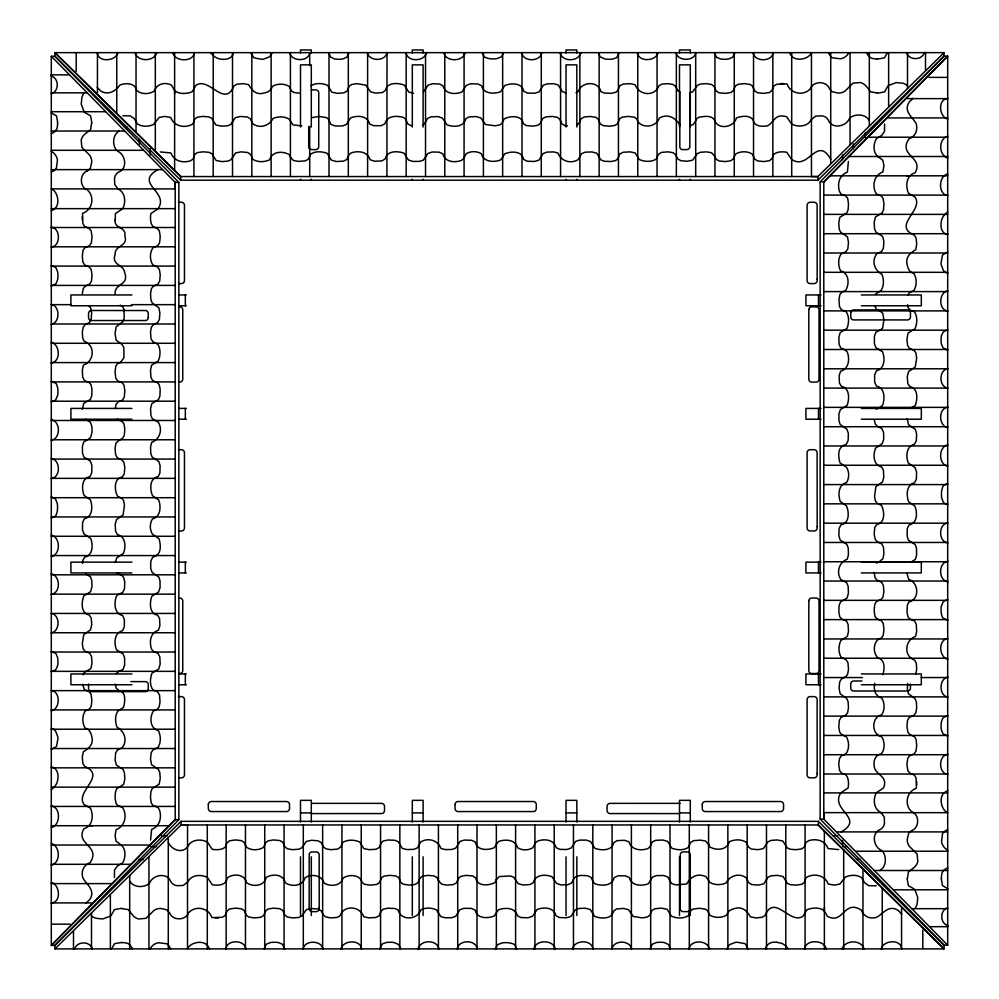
<?xml version="1.0" encoding="UTF-8"?>
<svg xmlns="http://www.w3.org/2000/svg" width="999" height="999" viewBox="0 0 999 999"><rect width="100%" height="100%" fill="white"/><g stroke="black" fill="none" stroke-linecap="round" stroke-linejoin="round"><path stroke-width="1.5" d="M213.212 52.647L213.199 176.561M785.788 948.888L785.801 824.974M82.268 219.905L82.305 216.546M174.638 93.918L174.65 90.609L171.591 85.24C165.384 81.668 156.631 83.679 154.458 90.921C149.6 94.393 141.021 94.768 136.713 90.285C135.002 82.842 125.799 82.792 119.955 84.977C115.797 91.096 108.242 95.617 100.799 91.059L97.165 87.338M679.807 92.645L679.819 147.065A3.084 2.897 0 0 0 682.567 149.6L687 149.6A3.084 2.897 0 0 0 689.809 147.14L689.847 92.72M690.297 907.442L690.297 908.89A3.084 2.897 0 0 1 687.212 911.65L683.328 911.65A3.084 2.897 0 0 1 680.257 908.815L680.282 854.395A3.084 2.897 0 0 1 683.104 851.935L687.524 851.935A3.084 2.897 0 0 1 690.272 854.457L690.297 915.559M901.835 914.185L898.201 910.464C888.81 904.195 883.278 913.76 876.485 917.369C869.742 919.355 863.573 916.383 861.238 910.027C843.693 899.05 843.618 925.124 827.409 916.295L824.35 910.926L824.362 907.616M916.732 781.63L916.695 784.989M114.41 877.547L114.498 870.117L117.345 866.058L122.502 863.011C125.712 857.916 126.224 849.2 121.229 845.029M884.59 123.976L884.502 131.418L881.655 135.477L876.498 138.511C873.288 143.619 872.776 152.335 877.771 156.506M82.567 563.436L82.705 560.676L84.553 557.292C92.832 555.332 93.369 545.154 90.672 538.473L83.941 533.916L82.43 529.607L82.605 522.44L84.353 518.806C92.72 516.808 92.832 506.468 90.372 499.787L84.178 495.516C81.468 488.948 81.406 478.134 90.035 476.573L91.771 472.652L91.858 465.397L90.509 461.288L83.804 456.955L82.492 453.084L82.405 446.428L83.616 442.17L90.285 437.887C92.52 433.091 92.882 426.91 90.297 422.19L85.777 419.243M115.172 220.192L115.447 213.599L122.19 209.078A1.848 1.748 -90 0 0 122.64 208.766C125.949 202.922 125.537 193.469 119.293 189.71A12.388 11.663 90 0 1 118.182 189.086L114.723 184.515L114.51 178.409A8.304 7.817 -90 0 1 118.756 172.028C127.685 168.806 125.724 154.82 117.82 151.324A11.876 11.189 -90 0 1 115.834 149.425C112.188 143.844 112.937 134.44 119.206 131.019M907.741 683.503L907.354 688.611L908.416 693.793L914.934 698.476L916.295 701.635L916.707 707.604L915.821 712.849L913.948 715.234L909.265 717.432L907.542 720.404L906.967 726.673L907.854 732.142L909.802 734.527L914.472 736.688L916.133 739.597L916.72 745.691L915.958 751.161L914.222 753.733L909.527 755.856L907.654 758.603L906.955 764.759L907.841 770.666L909.902 773.101L914.56 775.236L916.12 778.059L916.42 788.273C906.568 791.52 903.845 804.982 911.837 811.787C919.767 814.597 919.455 827.821 911.662 830.644M115.11 293.881C114.261 283.179 129.47 285.726 124.675 272.552C123.751 264.335 111.089 265.459 115.147 254.295C114.398 245.317 128.634 246.441 124.813 235.889C126.91 226.86 113.736 228.783 115.172 220.092M874.787 683.279C873.276 689.485 875.174 696.216 881.68 697.989C884.864 702.709 884.989 710.339 881.53 714.934C871.265 716.845 871.215 734.764 881.53 736.625C884.952 741.246 885.052 749.238 881.393 753.758C875.836 754.907 873.151 760.077 874.187 765.646C874.437 775.324 888.748 775.461 883.553 787.924L876.81 792.457A1.848 1.748 -90 0 0 876.36 792.769C873.051 798.613 873.463 808.066 879.707 811.825A12.388 11.663 -90 0 1 880.818 812.449L884.277 817.007L884.49 823.126A8.304 7.817 -90 0 1 880.244 829.507C871.29 832.729 873.288 846.715 881.18 850.211A11.876 11.189 -90 0 1 883.166 852.11C886.812 857.679 886.063 867.095 879.794 870.504M82.268 409.29L83.741 403.409L90.385 399.413L91.733 395.841L91.983 389.273L90.971 384.578L89.098 382.517L84.366 380.494L82.692 377.098L82.33 370.055L83.441 365.11C93.981 361.576 95.929 345.579 84.266 341.296L82.717 338.311L82.305 332.143L83.179 327.26L84.94 324.9L89.473 322.415L91.159 319.318L91.646 312.924L90.584 307.742L88.449 305.569M115.347 408.591L116.009 404.408L117.982 402.048L122.665 399.975L124.263 397.065L124.838 390.996L124.101 385.402L122.39 382.854L117.632 380.881L115.772 378.171L115.06 371.928L115.834 366.034L117.657 363.499L121.004 362.25M82.293 293.931L83.179 288.686L85.052 286.301L89.735 284.091L91.458 281.131L92.033 274.85L91.146 269.393L89.198 266.995L84.528 264.847L82.867 261.925L82.28 255.844L83.042 250.374L84.778 247.802L89.473 245.667L91.346 242.932L92.045 236.775L91.159 230.869L89.098 228.421L84.44 226.298L82.88 223.476L82.58 213.262C92.457 210.102 95.092 196.691 87.3 189.835C79.52 187.3 79.296 173.751 87.338 170.891M915.821 674.275L916.695 669.38L916.283 663.224L914.734 660.239C903.071 655.956 905.019 639.959 915.559 636.413L916.67 631.48L916.308 624.437L914.634 621.041L909.902 619.018L908.029 616.957L907.017 612.262L907.267 605.681L908.615 602.122C919.779 599.675 919.018 582.704 908.703 579.345L907.005 573.438M193.918 121.416L192.832 123.963C185.077 128.709 173.888 126.411 170.754 117.445L164.573 116.433L159.078 117.482L153.696 124.4C148.714 126.786 141.995 127.06 137.325 123.851L134.291 118.694L130.232 115.847L122.802 115.759M805.082 880.119L806.168 877.572C813.923 872.814 825.112 875.112 828.246 884.09L834.427 885.102L839.922 884.04L845.304 877.134C850.286 874.749 857.005 874.475 861.675 877.684L864.709 882.841L868.768 885.688L876.198 885.776M115.247 562.362L116.721 557.979L123.439 553.346C126.111 546.778 125.749 536.488 117.47 534.602L115.584 531.293L115.197 524.275L116.546 519.542L123.102 514.947L124.45 505.369L123.626 500.661L122.028 498.451L117.582 496.178C114.385 490.422 113.561 478.434 122.153 477.072L124.226 474.15L124.813 467.17L123.801 462.137L121.803 459.915L117.145 457.579L115.547 454.408L115.085 448.114L115.984 443.007L119.73 439.772M882.816 674.75C884.565 669.28 885.476 659.964 878.271 658.129C872.976 653.758 872.914 643.206 878.658 639.06M193.918 121.291L194.655 119.268L196.915 117.345L202.347 116.421L208.466 116.808L211.663 118.107L215.884 124.962L221.328 126.161L227.635 125.787L230.869 124.425L232.517 122.04M805.082 880.244L804.345 882.267L802.085 884.19L796.653 885.102L790.534 884.727L787.337 883.428L783.116 876.573L777.672 875.374L771.365 875.748L768.131 877.11L766.483 879.495M496.353 879.607L494.83 882.592C489.073 885.801 477.097 886.625 475.736 878.034L472.802 875.961L465.821 875.374L460.789 876.385L458.566 878.383L456.231 883.041L453.059 884.639L446.778 885.102L441.658 884.19L438.424 880.456M271.466 54.058L271.89 53.097A4.283 4.033 0 0 1 272.178 52.647M502.647 157.23L504.645 153.896C510.964 151.074 522.202 150.762 523.638 159.415L527.297 161.251L534.565 161.451L538.886 160.165L543.269 153.459L547.002 152.085L553.596 151.923L558.004 153.059C560.988 161.176 570.641 164.211 578.184 159.665L581.643 153.621L585.177 152.185L591.92 151.935L596.69 153.147L600.836 159.865L604.333 161.251L610.913 161.538L615.709 160.552L617.794 158.679L619.842 153.908L623.164 152.248L630.107 151.86L635.152 152.947L639.248 159.465C644.355 161.913 651.136 162.138 656.081 159.203L658.403 154.483L661.338 152.422L668.131 151.836L673.026 152.71L675.399 154.445L677.946 159.041L681.006 160.752L687.374 161.251L692.607 160.177L697.327 153.609L700.474 152.273L706.393 151.86L711.613 152.735L714.934 156.581M496.353 844.305L494.355 847.639C488.036 850.461 476.798 850.773 475.362 842.12L471.703 840.284L464.435 840.072L460.114 841.37L455.731 848.076L451.998 849.45L445.404 849.612L440.996 848.476C438.012 840.346 428.359 837.312 420.816 841.87L417.357 847.914L413.823 849.35L407.08 849.6L402.31 848.388L398.164 841.658L394.667 840.271L388.087 839.997L383.291 840.983L381.206 842.856L379.158 847.627L375.836 849.287L368.893 849.674L363.848 848.588L359.752 842.07C354.645 839.622 347.864 839.397 342.919 842.319L340.597 847.052L337.662 849.1L330.869 849.687L325.974 848.825L323.601 847.077L321.054 842.482L317.994 840.783L311.626 840.284L306.393 841.358L301.673 847.926L298.526 849.262L292.607 849.674L287.387 848.8L285.002 846.952L282.742 842.207L279.795 840.509L273.589 839.947L268.094 840.821L265.672 842.731L263.449 847.427C258.591 850.499 251.211 850.636 246.491 847.239L245.467 845.179M727.534 947.464L727.11 948.426A4.283 4.033 0 0 1 726.822 948.888M232.517 121.903L235.339 117.657L240.372 116.471L247.228 116.958L250.362 118.844L252.647 123.639C259.84 129.046 269.28 125.886 273.152 118.369C278.159 116.421 284.49 116.234 289.148 119.118L293.057 124.912L301.898 125.874M766.483 879.62L763.661 883.865L758.628 885.064L751.772 884.577L748.638 882.691L746.353 877.884C739.16 872.489 729.72 875.648 725.848 883.166C720.841 885.114 714.51 885.301 709.852 882.404L705.943 876.623C697.302 872.776 690.346 876.872 686.775 883.978L675.986 884.889L672.19 883.853L670.004 881.393M83.154 674.812L84.028 672.777L90.909 668.468L92.033 662.749L91.458 656.243L89.698 653.296L84.965 651.161L83.154 648.788L82.293 643.593L83.766 634.577L90.484 629.832L91.771 624.762L91.184 617.844L89.036 614.947C80.669 613.211 81.344 602.06 83.854 595.904L90.647 591.645L91.97 586.713L91.733 580.282L90.447 576.823L86.026 574.063M111.501 948.975L114.598 943.655L121.716 942.407M887.499 52.56L884.402 57.867L877.284 59.128M271.266 54.795L269.143 57.03L263.274 59.216A30.307 28.546 0 0 1 261.601 59.266L253.896 57.855L250.786 52.647M727.734 946.74L729.857 944.505L735.726 942.307A30.307 28.546 0 0 1 737.399 942.269L745.104 943.68L748.214 948.888M502.647 157.305L500.324 160.077C493.394 162.55 483.516 161.975 481.331 153.696A14.161 13.337 0 0 0 466.196 153.721L463.536 158.654L461.588 160.377C454.695 162.987 444.892 162.1 442.832 153.871L439.11 152.16L432.13 152.01L427.909 153.484L423.264 160.19L419.53 161.376L412.849 161.438L408.391 159.952L404.108 153.197C397.727 150.899 386.9 150.474 385.177 158.928L381.868 160.914L374.613 161.239L370.092 159.74C367.719 151.548 358.241 150.412 351.061 152.959L348.988 154.833L346.753 159.565L343.331 161.201L336.251 161.501L331.356 160.115L327.185 153.309C321.965 151.436 315.122 150.812 310.477 154.308L308.454 159.028L305.332 160.889L298.401 161.376L293.431 160.489L290.422 157.143M496.353 844.217L498.676 841.458C505.606 838.985 515.484 839.56 517.669 847.826A14.161 13.337 0 0 0 532.804 847.801L535.464 842.881L537.412 841.158C544.305 838.536 554.108 839.435 556.168 847.664L559.89 849.375L566.87 849.512L571.091 848.051L575.736 841.345L579.47 840.159L586.151 840.084L590.609 841.583L594.892 848.338C601.273 850.636 612.1 851.061 613.823 842.607L617.132 840.621L624.387 840.296L628.908 841.782C631.281 849.987 640.759 851.123 647.939 848.576L650.012 846.69L652.247 841.97L655.669 840.334L662.749 840.022L667.644 841.408L671.815 848.213C677.035 850.099 683.878 850.723 688.523 847.227L690.546 842.507L693.668 840.634L700.599 840.147L705.569 841.046L708.578 844.38M619.168 52.647L616.708 57.63L612.524 59.066A29.87 28.134 0 0 1 605.207 59.066L600.237 56.955L598.401 52.647M379.832 948.888L382.292 943.905L386.476 942.469A29.87 28.134 0 0 1 393.793 942.469L398.763 944.579L400.599 948.888M496.353 879.694L499.313 876.56L510.102 875.961L513.598 877.085L518.194 883.628L522.927 884.989L529.945 884.602L533.254 882.716C535.139 874.437 545.429 874.075 551.997 876.747L556.63 883.466L561.013 884.927L567.956 884.727L571.553 883.041L574.163 878.183L576.273 876.448L580.494 875.449L587.337 875.673L591.058 877.409L593.381 882.317L595.379 883.99C602.122 886.113 612.3 886.026 614.16 877.597L618.081 875.823L625.449 875.848L629.345 877.584C631.38 885.963 641.645 886.338 648.401 883.715L652.559 877.085L656.455 875.599L663.786 875.536L668.069 877.147L670.004 881.305M465.197 52.647C463.074 62.088 445.816 62.05 443.656 52.647M533.803 948.888C535.926 939.46 553.184 939.472 555.344 948.888M233.466 52.647C232.205 60.077 222.69 60.452 217.02 58.079A16.084 15.147 0 0 1 213.873 56.056L213.162 55.432M765.534 948.888C766.445 943.793 771.453 941.508 776.398 942.257M187.5 948.888L187.537 824.962M789.41 52.647A48.801 45.966 0 0 1 790.359 54.171C793.593 61.713 806.655 60.002 810.763 54.058A15.385 14.498 0 0 1 811.463 52.722L811.5 52.647M658.229 52.647L657.554 54.096A6.306 5.944 0 0 1 657.08 54.933C653.196 61.014 640.322 61.576 637.699 54.183A22.84 21.516 0 0 0 637.499 53.509L637.15 52.647M340.771 948.888L341.446 947.439A6.306 5.944 0 0 1 341.92 946.602C345.804 940.509 358.678 939.947 361.301 947.339A22.84 21.516 0 0 0 361.501 948.014L361.85 948.888M271.478 88.524C269.855 91.771 265.784 92.782 262.5 93.369C255.357 94.905 251.711 89.66 248.564 84.653L243.182 83.641L236.875 84.216L233.966 86.001C224.475 108.641 208.729 75.974 195.829 85.439L192.108 91.833C186.701 93.831 179.321 94.568 174.65 90.609M727.522 913.011C728.995 909.877 732.854 909.028 735.888 908.178C743.069 906.655 747.364 911.5 750.436 916.882L755.818 917.894L762.125 917.319L765.034 915.534C774.525 892.894 790.271 925.561 803.171 916.095L806.892 909.702C812.299 907.691 819.679 906.967 824.35 910.926M426.585 52.647C424.675 61.526 408.216 62.288 406.181 53.409A5.47 5.145 0 0 0 405.831 52.635M572.415 948.888C574.325 940.009 590.784 939.235 592.819 948.126A5.47 5.145 0 0 0 593.169 948.888M271.466 88.199L272.59 86.264C277.485 83.479 284.565 83.392 289.31 86.538L291.433 90.872L294.018 92.52L299.65 93.219M727.534 913.336L726.41 915.259C721.515 918.056 714.435 918.143 709.69 914.997L707.567 910.663L704.982 909.015L699.35 908.316L692.844 909.09L690.259 911.175L688.224 915.808C683.304 918.743 676.548 918.518 671.428 916.158L667.12 909.277L661.4 908.153L654.894 908.728L651.947 910.489L649.812 915.221L647.439 917.02L642.245 917.894L633.229 916.42L628.483 909.689L623.413 908.416L616.495 909.003L613.598 911.138C611.863 919.517 600.711 918.843 594.555 916.333L590.297 909.54L585.377 908.216L578.933 908.453L575.474 909.739L570.804 916.495L566.221 917.819L559.328 917.482L555.943 915.633C553.995 907.354 543.806 906.805 537.125 909.515L532.567 916.245L528.259 917.744L521.091 917.582L517.457 915.833C515.459 907.454 505.132 907.354 498.439 909.814L494.168 916.008C487.599 918.718 476.798 918.768 475.224 910.139L471.303 908.416L464.048 908.316L459.94 909.677L455.606 916.37L451.735 917.681L445.092 917.769L440.821 916.57L436.538 909.902C431.743 907.666 425.562 907.304 420.841 909.889C417.482 920.204 400.512 920.966 398.064 909.802L394.493 908.453L387.924 908.203L383.229 909.215L381.168 911.076L379.145 915.808L375.749 917.494L368.706 917.856L363.761 916.745C360.227 906.205 344.23 904.257 339.947 915.921L336.963 917.469L330.794 917.881L325.911 916.995L323.551 915.246L321.066 910.713L317.969 909.015L311.576 908.541L306.393 909.602L301.71 916.12L298.551 917.482L292.582 917.894L287.337 917.007L284.952 915.134L282.742 910.451L279.782 908.715L273.514 908.153L268.044 909.04L265.647 910.988L263.499 915.658L260.589 917.319L254.495 917.906L249.026 917.144L246.453 915.409L244.33 910.701L241.583 908.84L235.427 908.141L229.52 909.028L227.073 911.088L224.95 915.746L222.128 917.307L211.913 917.606C208.766 907.729 195.342 905.094 188.486 912.886C185.702 920.916 172.415 920.716 169.543 912.849M156.843 52.647C154.046 61.876 137.562 62.05 135.002 52.647M503.646 52.647L501.523 56.831L496.603 58.704A32.193 30.32 0 0 1 489.735 58.729L485.564 57.617A5.02 4.733 0 0 1 483.641 55.782L482.28 52.647M495.354 948.888L497.477 944.704L502.397 942.819A32.193 30.32 0 0 1 509.265 942.806L513.436 943.918A5.02 4.733 0 0 1 515.359 945.741L516.72 948.888M842.157 948.888C844.954 939.659 861.438 939.485 863.998 948.888M907.829 295.204L909.477 292.62L913.81 290.497C916.957 285.751 916.87 278.671 914.085 273.776L912.149 272.652M117.882 52.647C115.697 61.264 98.551 62.712 97.403 53.247A4.208 3.959 0 0 0 97.178 52.635M881.118 948.888C883.316 940.234 900.549 938.81 901.622 948.376A4.208 3.959 0 0 0 901.822 948.888M84.166 92.845L83.804 93.369A16.396 15.447 -90 0 0 81.893 97.378L81.231 104.058L84.091 111.751M914.834 908.678L915.196 908.166A16.396 15.447 -90 0 0 917.107 904.157L917.769 897.477L914.909 889.772M423.526 91.796L428.196 85.04L432.779 83.716L439.672 84.053L443.057 85.902C445.005 94.181 455.194 94.718 461.875 92.02L466.433 85.29L470.741 83.779L477.909 83.953L481.543 85.702C483.541 94.068 493.868 94.181 500.561 91.721L504.832 85.527C511.401 82.817 522.202 82.755 523.776 91.384L527.697 93.119L534.952 93.207L539.06 91.858L543.394 85.152L547.265 83.841L553.908 83.754L558.179 84.952L562.462 91.633L566.221 93.107M875.436 294.243L881.218 290.334C884.115 285.677 883.928 279.345 881.98 274.338C874.462 270.467 871.303 261.026 876.697 253.833L881.505 251.548L883.391 248.414L883.878 241.558L882.679 236.513L878.446 233.704M86.001 903.183L89.723 899.55C95.991 890.159 86.426 884.627 82.817 877.834C80.832 871.078 83.804 864.922 90.147 862.587C101.224 845.891 74.925 844.355 83.891 828.758C92.67 826.235 93.781 815.696 90.484 808.241L84.091 804.52C74.625 791.558 107.293 775.973 84.653 766.383L82.867 763.473L82.293 757.167L83.304 751.772C88.686 748.713 93.531 744.417 92.008 737.237C91.159 734.203 90.31 730.344 87.175 728.87M912.999 98.352L909.277 101.985C903.009 111.376 912.574 116.908 916.183 123.689C918.168 130.444 915.196 136.613 908.853 138.948C897.776 155.644 924.075 157.168 915.109 172.777C906.33 175.3 905.219 185.839 908.516 193.294L914.909 197.015C924.375 209.977 891.707 225.562 914.347 235.152L916.133 238.062L916.707 244.368L915.696 249.75C910.314 252.822 905.469 257.105 906.992 264.285C907.841 267.332 908.69 271.191 911.825 272.665M116.334 673.538L118.794 671.353M175.212 819.367L51.324 945.416L54.933 945.416L178.846 819.679L178.846 182.43L54.933 56.281L54.933 52.647L944.067 52.647L944.067 56.281L817.919 180.195L180.669 180.195L54.933 56.281L51.299 56.281L51.299 945.416L175.212 819.679L175.212 182.43L51.299 56.281M823.788 182.168L947.676 56.106L944.067 56.106L820.154 181.855L820.154 819.105L944.067 945.254L944.067 948.888L54.933 948.888L54.933 945.254L181.081 821.34L818.331 821.34L944.067 945.254L947.701 945.254L947.701 56.106L823.788 181.855L823.788 819.105L947.701 945.254M841.108 831.905C865.584 818.181 829.145 809.714 840.971 792.756A1.861 1.761 -90 0 1 841.358 792.482L848.139 787.949C848.75 783.653 848.95 778.608 846.116 775.062L841.707 773.114L839.647 770.704L838.76 764.834L839.447 758.628L841.32 755.868L843.905 754.72M944.067 52.647L817.919 176.561L180.669 176.561L54.933 52.647L180.981 176.561M54.933 948.888L181.081 824.974L187.55 824.962M157.954 169.568C133.379 183.529 169.905 191.746 158.029 208.766A1.861 1.761 -90 0 1 157.642 209.053L150.861 213.574C150.25 217.882 150.062 222.914 152.884 226.473L157.293 228.421L159.353 230.831L160.24 236.701L159.553 242.907L157.68 245.654L155.095 246.815M576.673 125.25L578.995 123.277L581.206 118.631L584.19 117.008L590.372 116.471L595.941 117.358L598.301 119.331L600.374 124.013L603.284 125.612L609.353 126.186L614.947 125.449L617.494 123.739L619.467 118.981L622.177 117.12L628.421 116.408L634.315 117.183L636.85 119.006L638.099 122.353M120.342 362.475L123.901 357.817L123.851 347.627L121.965 344.355L116.146 340.184L115.06 333.591L116.184 326.785L122.902 321.703L124.213 318.244L124.013 309.428L122.452 306.418L120.28 305.132M422.727 125.087L424.837 123.352L427.447 118.494L431.044 116.808L437.987 116.596L442.37 118.069L447.003 124.788C453.571 127.46 463.861 127.098 465.746 118.819L469.055 116.92L476.073 116.546L480.806 117.894L485.402 124.45L494.967 125.799L499.687 124.975L501.898 123.376L504.17 118.931C509.927 115.734 521.903 114.91 523.264 123.501L526.198 125.574L533.179 126.149L538.211 125.15L540.434 123.152L542.769 118.494L545.941 116.895L552.222 116.433L557.342 117.333L559.69 119.206L561.962 123.901L564.959 125.624L567.494 125.849M51.299 827.572C60.302 825.661 60.939 808.453 52.472 806.255A11.613 10.939 -90 0 1 52.023 806.118A3.134 2.96 90 0 1 51.299 805.781M947.701 173.963C938.698 175.874 938.061 193.082 946.528 195.28A11.613 10.939 90 0 1 946.977 195.417A3.134 2.96 -90 0 1 947.701 195.754M417.47 948.838L418.144 948.338A4.57 4.296 0 0 0 418.731 947.764C421.203 939.834 436.026 939.872 438.511 947.551A10.477 9.865 0 0 0 439.085 948.9M888.586 85.439L896.29 82.58L902.971 83.242A16.396 15.447 0 0 1 906.98 85.152L907.504 85.514M110.414 916.095L102.71 918.955L96.029 918.293A16.396 15.447 0 0 1 92.02 916.383L91.496 916.021M581.593 52.647L580.856 53.184A4.57 4.296 0 0 0 580.269 53.771C577.797 61.701 562.974 61.663 560.489 53.983A10.477 9.865 0 0 0 559.915 52.635M51.299 710.863C60.052 708.99 60.752 692.607 52.023 690.621A5.857 5.519 -90 0 1 51.299 690.309M947.701 290.672C938.91 292.507 938.248 309.066 947.077 310.951A5.857 5.519 90 0 1 947.701 311.226M87.575 170.779L90.26 168.469L91.733 162.263A11.451 10.789 -90 0 0 89.748 155.295L81.881 147.44L81.181 140.035A10.964 10.327 -90 0 1 84.64 134.328L90.634 129.47L91.558 123.064M911.425 830.756L908.74 833.054L907.267 839.272A11.451 10.789 -90 0 0 909.252 846.24L917.119 854.083L917.819 861.488A10.964 10.327 -90 0 1 914.36 867.207L908.366 872.065L907.442 878.471M877.284 92.907L870.878 91.97L866.021 85.989A10.964 10.327 0 0 0 860.314 82.53L852.896 83.229L845.054 91.096A11.451 10.789 0 0 1 838.086 93.069L831.88 91.608L829.57 88.923M121.716 908.628L128.122 909.552L132.979 915.534A10.964 10.327 0 0 0 138.686 918.993L146.104 918.306L153.946 910.439A11.451 10.789 0 0 1 160.914 908.453L167.12 909.927L169.43 912.599M156.356 555.569C161.701 552.085 160.514 544.068 159.028 538.761L152.385 534.153A14.161 13.337 -90 0 1 152.36 519.018C160.627 516.833 161.201 506.955 158.729 500.024L152.547 495.704C149.725 489.385 149.413 478.146 158.067 476.71L159.902 473.051L160.102 465.784L158.816 461.463L152.11 457.08L150.737 453.346L150.574 446.753L151.711 442.345C159.84 439.36 162.862 429.707 158.317 422.165L152.273 418.706L150.837 415.172L150.587 408.429L151.798 403.658L158.516 399.513L159.915 396.016L160.19 389.435L159.203 384.64L157.33 382.555L152.56 380.507L150.899 377.172L150.512 370.242L151.598 365.197L158.117 361.089C160.564 355.994 160.789 349.213 157.854 344.268L153.134 341.945L151.074 339.011L150.487 332.217L151.361 327.322L153.109 324.95L157.705 322.402L159.403 319.343L159.902 312.974L158.829 307.742L152.26 303.022L150.924 299.875L150.512 293.956L151.386 288.736L153.234 286.351L157.979 284.078L159.665 281.144L160.24 274.937L159.365 269.443L157.455 267.02L152.747 264.797C149.688 259.94 149.55 252.56 152.947 247.839L155.007 246.815M842.644 445.966C837.299 449.45 838.486 457.467 839.972 462.774L846.615 467.382A14.161 13.337 -90 0 1 846.64 482.517C838.373 484.702 837.799 494.567 840.271 501.51L846.453 505.831C849.25 512.175 849.625 523.351 840.933 524.825L839.098 528.483L838.898 535.751L840.184 540.072L846.89 544.455L848.263 548.176L848.426 554.782L847.289 559.19C839.16 562.175 836.138 571.828 840.683 579.37L846.727 582.829L848.163 586.363L848.413 593.106L847.202 597.877L840.484 602.022L839.085 605.519L838.81 612.1L839.797 616.895L841.67 618.98L846.44 621.028L848.101 624.35L848.488 631.293L847.402 636.338L840.883 640.434C838.436 645.529 838.211 652.322 841.146 657.267L845.866 659.59L847.926 662.524L848.513 669.318L847.639 674.213L845.891 676.585L841.295 679.12L839.597 682.192L839.098 688.561L840.171 693.793L846.74 698.501L848.076 701.66L848.488 707.579L847.614 712.786L845.766 715.184L841.021 717.444L839.335 720.391L838.76 726.598L839.635 732.092L841.545 734.515L846.253 736.725C849.312 741.583 849.45 748.975 846.053 753.696L843.993 754.72M947.701 136.189C938.298 138.749 938.461 155.232 947.701 158.029M51.299 865.346C60.702 862.786 60.539 846.29 51.299 843.506M51.374 632.904C59.94 631.368 60.502 615.034 51.311 613.349M947.701 368.581C938.76 370.367 938.673 386.463 947.689 388.186M310.776 85.727C315.696 82.792 322.452 83.017 327.572 85.365L331.88 92.258L337.6 93.382L344.106 92.807L347.053 91.046L349.188 86.314L351.561 84.503L356.755 83.641L365.771 85.115L370.517 91.833L375.587 93.119L382.505 92.532L385.402 90.385C387.137 82.018 398.289 82.692 404.445 85.202L408.703 91.995L413.623 93.319M51.299 286.076L56.056 283.654L57.68 279.483A27.248 25.662 -90 0 0 57.68 271.94L56.031 267.794L52.822 266.084A9.69 9.128 -90 0 1 51.286 265.459M947.701 715.459L942.944 717.881L941.32 722.052A27.248 25.662 -90 0 0 941.32 729.595L942.969 733.741L946.178 735.451A9.69 9.128 90 0 1 947.714 736.076M52.984 171.029L52.348 171.366A24.713 23.277 -90 0 0 51.299 171.965M946.016 830.506L946.652 830.169A24.713 23.277 -90 0 0 947.701 829.57M51.299 556.693C60.702 554.52 60.739 537.275 51.299 535.152M947.701 444.842C938.298 447.003 938.261 464.26 947.701 466.383M876.448 563.136L879.182 561.75M576.011 92.77L578.159 91.646C581.518 81.331 598.488 80.569 600.936 91.733L604.507 93.082L611.076 93.319L615.771 92.32L617.832 90.447L619.855 85.714L623.251 84.041L630.294 83.679L635.239 84.778C638.773 95.33 654.77 97.278 659.053 85.614L662.037 84.066L668.206 83.654L673.089 84.528L675.449 86.289L677.934 90.822L680.007 91.945M876.223 409.128L881.143 406.805L882.816 404.795C884.927 398.064 884.839 387.887 876.41 386.026L874.649 382.093L874.662 374.725L876.398 370.841C884.777 368.793 885.151 358.541 882.529 351.785L875.898 347.627L874.412 343.731L874.362 336.401L875.961 332.118L880.131 330.182M880.206 330.182L882.666 327.997L883.89 320.055L882.791 313.411L880.032 310.889M947.701 251.973L942.494 255.082L941.083 262.787A30.307 28.546 -90 0 0 941.12 264.448L943.318 270.329L945.554 272.452M51.299 749.55L56.506 746.453L57.917 738.736A30.307 28.546 -90 0 0 57.88 737.075L55.682 731.206L53.447 729.083M51.299 518.069L54.446 516.708A5.02 4.733 -90 0 0 56.269 514.785L57.38 510.614A32.193 30.32 -90 0 0 57.368 503.746L55.482 498.826L51.299 496.703M947.701 483.454L944.554 484.815A5.02 4.733 -90 0 0 942.731 486.75L941.62 490.921A32.193 30.32 -90 0 0 941.632 497.789L943.518 502.709L947.701 504.82M53.234 170.879L53.846 170.554A7.068 6.656 -90 0 0 55.07 169.693L55.157 169.618A6.231 5.869 -90 0 0 56.431 167.982L57.455 160.04A11.351 10.689 90 0 0 55.969 155.844A11.701 11.014 -90 0 0 53.247 152.697L52.31 152.035A15.472 14.573 90 0 1 51.299 151.361M945.766 830.656L945.154 830.981A7.068 6.656 -90 0 0 943.93 831.842L943.843 831.905A6.231 5.869 -90 0 0 942.569 833.553L941.545 841.495A11.351 10.689 -90 0 0 943.031 845.678A11.701 11.014 -90 0 0 945.753 848.838L946.69 849.5A15.472 14.573 -90 0 1 947.701 850.174M51.299 401.948L55.607 400.112L57.717 395.142A29.87 28.134 -90 0 0 57.717 387.824L56.281 383.641L51.299 381.181M947.701 599.587L943.393 601.423L941.283 606.381A29.87 28.134 -90 0 0 941.283 613.711L942.719 617.894L947.701 620.342M51.299 363.199L52.173 362.849A22.84 21.516 -90 0 1 52.835 362.649C60.24 360.027 59.665 347.153 53.584 343.256A6.306 5.944 -90 0 0 52.747 342.782L51.299 342.108M879.27 561.75L883.016 558.528L883.915 553.409L883.453 547.127L881.855 543.956L877.197 541.62L875.199 539.398L874.187 534.365L874.774 527.385L876.847 524.45C885.439 523.089 884.615 511.113 881.418 505.357L876.972 503.084L875.374 500.874L874.55 496.153L875.898 486.575L882.454 481.993L883.803 477.26L883.416 470.229L881.53 466.933C873.251 465.047 872.889 454.757 875.561 448.189L882.279 443.556L883.753 439.173L883.541 432.23L881.855 428.633L876.997 426.024L875.261 423.913L874.262 419.692M947.701 638.336L946.827 638.686A22.84 21.516 -90 0 1 946.165 638.873C938.76 641.508 939.335 654.382 945.416 658.266A6.306 5.944 -90 0 0 946.253 658.753L947.701 659.415M51.299 93.719C59.353 91.433 59.116 78.172 51.286 76.086L51.136 74.85L68.794 74.85M947.701 907.804C939.647 910.089 939.884 923.363 947.714 925.449L947.864 926.685L930.206 926.685M877.996 639.285L881.343 638.036L883.166 635.501L883.94 629.607L883.228 623.364L881.368 620.654L876.61 618.681L874.899 616.121L874.162 610.539L874.737 604.457L876.335 601.548L881.018 599.475L882.991 597.127L883.878 591.545L883.341 585.377L881.717 582.392L877.072 580.182L875.099 577.859L874.175 572.477M156.281 555.569L152.522 557.517L150.812 561.238L150.662 568.219L152.135 572.439L158.841 577.085L160.027 580.819L160.09 587.499L158.604 591.957L151.848 596.241C149.55 602.622 149.126 613.448 157.58 615.172L159.565 618.481L159.89 625.736L158.404 630.257C150.2 632.629 149.063 642.095 151.611 649.288L153.484 651.36L158.217 653.583L159.852 657.017L160.152 664.098L158.766 668.993L151.96 673.164C150.087 678.383 149.463 685.227 152.959 689.859L157.68 691.895L159.54 695.004L160.027 701.947L159.141 706.917L157.405 709.128L153.346 711.076C149.35 717.419 149.9 728.521 158.416 730.644C160.889 735.739 161.164 742.707 157.929 747.514L153.147 749.799L151.161 752.647L150.512 759.215L151.561 764.685L158.329 769.305L159.765 772.352L160.24 778.333L159.178 784.178L152.298 788.523L150.936 791.533L150.474 797.377L151.299 803.159L153.172 805.606L155.482 806.43M842.719 445.966L846.478 444.018L848.188 440.297L848.338 433.304L846.865 429.095L840.159 424.45L838.973 420.716L838.91 414.023L840.396 409.578L847.152 405.294C849.45 398.913 849.874 388.087 841.42 386.363L839.435 383.042L839.11 375.799L840.596 371.278C848.8 368.906 849.937 359.428 847.389 352.235L845.516 350.174L840.783 347.939L839.148 344.518L838.848 337.437L840.234 332.542L847.04 328.371C848.913 323.152 849.537 316.296 846.041 311.663L841.32 309.64L839.46 306.518L838.973 299.588L839.859 294.605L841.595 292.407L845.654 290.459C849.649 284.103 849.1 273.014 840.584 270.891C838.111 265.796 837.836 258.828 841.071 254.021L845.853 251.723L847.839 248.888L848.488 242.32L847.439 236.85L840.671 232.23L839.235 229.183L838.76 223.189L839.822 217.357L846.702 213.012L848.064 210.002L848.526 204.158L847.701 198.376L845.828 195.929L843.593 195.13M119.818 439.772L122.552 438.386L124.276 435.389L124.825 429.058L123.901 423.676L121.928 421.353L117.283 419.143M690.921 125.362C695.754 124.875 694.755 118.394 699.088 117.245C704.133 116.234 712.462 114.897 714.834 120.879C718.581 130.207 734.302 127.173 736.413 117.932C741.433 115.959 749.625 114.848 753.146 119.917C754.108 126.673 762.162 126.736 767.432 125.874C774.799 121.766 774.7 113.187 786.737 116.796L791.27 123.539A1.848 1.748 0 0 0 791.583 123.988C797.427 127.298 806.88 126.873 810.639 120.642A12.388 11.663 0 0 1 811.263 119.53L815.821 116.071L821.94 115.859A8.304 7.817 0 0 1 828.321 120.105C831.543 129.033 845.529 127.073 849.025 119.168A11.876 11.189 0 0 1 850.923 117.183C856.505 113.536 865.908 114.286 869.317 120.554M910.963 562.125L915.384 559.365L916.595 555.094L916.508 548.451L915.196 544.58L908.491 540.247L907.142 536.138L907.229 528.883L908.965 524.962C917.594 523.389 917.532 512.587 914.822 506.018L908.628 501.748C906.168 495.054 906.28 484.727 914.647 482.729L916.395 479.095L916.57 471.928L915.059 467.619L908.328 463.061C905.631 456.381 906.168 446.191 914.447 444.23L916.295 440.859L916.632 433.966L915.309 429.37L908.553 424.712L907.167 418.681M910.738 408.067L915.146 405.631C917.656 399.475 918.331 388.324 909.964 386.588L907.816 383.691L907.229 376.773L908.516 371.703L915.234 366.945L916.707 357.942L915.846 352.747L914.035 350.374L909.302 348.226L907.542 345.292L906.967 338.786L908.091 333.067L914.972 328.758C917.332 323.639 917.557 316.87 914.622 311.95L909.989 309.927L907.916 307.342L907.591 304.745M118.869 671.353L123.039 669.417L124.638 665.134L124.588 657.804L123.102 653.908L116.471 649.75C113.849 642.994 114.223 632.729 122.602 630.694L124.338 626.798L124.351 619.43L122.59 615.509C114.161 613.648 114.073 603.458 116.184 596.728L117.857 594.73L122.777 592.407L124.513 588.686L124.738 581.843L123.739 577.609L122.003 575.511L117.145 572.902M312.225 117.557L319.318 116.458L326.81 117.682L328.609 119.368L330.931 124.376L335.214 125.986L342.545 125.936L346.441 124.45L350.599 117.82C357.355 115.197 367.62 115.572 369.655 123.951L373.551 125.687L380.919 125.699L384.84 123.938C386.7 115.509 396.878 115.422 403.621 117.532L405.619 119.206L407.942 124.126L411.663 125.862M690.022 92.457L692.607 91.92L697.29 85.402L700.449 84.041L706.418 83.641L711.663 84.528L714.048 86.401L716.258 91.084L719.218 92.807L725.486 93.382L730.956 92.482L733.353 90.547L735.501 85.877L738.411 84.203L744.505 83.629L749.974 84.378L752.547 86.126L754.67 90.822L757.417 92.695L763.573 93.394L769.48 92.507L771.927 90.447L774.05 85.789L776.872 84.228L787.087 83.928C790.234 93.806 803.658 96.428 810.514 88.649C813.311 80.632 826.585 80.807 829.457 88.686M129.683 880.968C133.092 887.249 142.495 887.999 148.077 884.352A11.876 11.189 0 0 0 149.975 882.367C153.434 874.45 167.482 872.489 170.679 881.43A8.304 7.817 0 0 0 177.06 885.676L183.179 885.464L187.737 882.005A12.388 11.663 0 0 0 188.361 880.881C192.133 874.649 201.573 874.237 207.417 877.547A1.848 1.748 0 0 1 207.73 877.996L212.263 884.739C218.019 885.851 226.236 885.301 227.198 878.084C232.717 873.188 244.967 873.975 246.428 882.579C252.535 887.312 264.448 886.25 266.159 877.497C272.302 873.463 283.604 874.2 285.252 882.716C291.421 887.162 302.984 886.238 305.07 877.734C311.651 873.451 321.84 875.249 324.275 883.241C330.494 886.75 340.771 886.263 343.007 878.221C348.564 874.038 360.327 874.362 362.15 882.529L364.685 884.352L370.579 885.126L376.823 884.415L379.533 882.554L381.506 877.796L384.053 876.086L389.647 875.349L395.716 875.923L398.626 877.522L400.699 882.204L403.059 884.165L408.628 885.064L414.81 884.527L417.794 882.904L420.005 878.246L422.327 876.285L427.709 875.361L434.041 875.911L437.038 877.621L438.424 880.369M160.315 151.923L170.941 152.972C173.951 161.014 182.243 163.187 190.172 160.951L192.944 159.228L194.743 154.52L197.19 152.647L202.972 151.811L208.816 152.285L211.825 153.646L216.171 160.527L222.003 161.588L227.997 161.114L231.044 159.678L235.664 152.909L241.134 151.86L247.702 152.51L250.549 154.495L252.834 159.278C257.642 162.5 264.61 162.225 269.705 159.765C271.828 151.249 282.917 150.699 289.273 154.695L290.422 157.055M838.685 849.612L828.059 848.563C825.049 840.521 816.757 838.348 808.828 840.584L806.056 842.307L804.257 847.015L801.81 848.888L796.028 849.712L790.184 849.25L787.175 847.889L782.829 841.008L776.997 839.947L771.003 840.421L767.956 841.857L763.336 848.626L757.866 849.674L751.298 849.025L748.451 847.027L746.166 842.257C741.358 839.023 734.39 839.297 729.295 841.77C727.172 850.286 716.083 850.836 709.727 846.827L708.578 844.48M877.297 93.244L884.54 91.92L887.587 86.526A4.283 4.033 0 0 1 888.361 85.627M121.703 908.278L114.46 909.614L111.413 915.009A4.283 4.033 0 0 1 110.639 915.908M776.735 942.257L781.98 943.456A16.084 15.147 0 0 1 785.127 945.466L785.838 946.103M928.92 77.385L947.202 77.385M51.299 92.845L87.225 92.845M907.654 98.626L947.701 98.626M51.299 111.713L105.419 111.713M887.324 117.932L947.701 117.932M51.299 131.019L124.638 131.019M868.456 137.213L947.701 137.213M51.299 150.3L143.169 150.3M848.538 156.506L947.701 156.506M51.299 169.63L162.3 169.63M830.032 175.812L947.701 175.812M811.45 176.561L817.919 176.561L817.919 180.195M820.154 181.855L823.788 181.855M175.212 182.43L178.846 182.43M823.788 195.105L947.701 195.105M178.521 202.26L181.393 202.26A3.047 3.047 0 0 1 184.453 205.007L184.465 280.769A3.047 3.047 0 0 1 181.406 283.591L178.609 283.591M51.299 208.641L175.212 208.641M823.788 214.373L947.701 214.385M51.299 227.51L175.212 227.51M823.788 233.704L947.701 233.704M51.299 246.815L175.212 246.815M823.788 253.009L947.701 253.009M51.299 266.084L175.212 266.084M823.788 272.315L947.701 272.315M51.299 285.414L175.212 285.414M823.788 291.596L947.701 291.596M131.905 294.955L70.904 294.955L70.904 305.756L131.905 305.756M178.946 294.955L186.301 294.955M821.078 294.955L805.931 294.955L805.918 305.756L821.078 305.756M861.375 294.955L921.315 294.955L921.315 305.756L861.375 305.756M51.299 304.658L70.792 304.658M131.418 304.658L175.212 304.658M178.946 305.756L186.301 305.756M178.671 306.843L179.97 306.855A2.96 2.96 0 0 1 182.767 309.852L182.767 379.145A2.96 2.96 0 0 1 179.895 382.105L178.584 382.105M823.788 310.889L947.701 310.889M51.299 323.988L175.212 323.988M823.788 330.182L947.701 330.182M51.299 343.281L175.212 343.281M823.788 349.5L947.701 349.5M51.299 362.587L175.212 362.587M823.788 368.793L947.701 368.793M51.299 381.905L175.212 381.905M823.788 388.099L947.701 388.099M51.299 401.198L175.212 401.198M823.788 407.367L947.701 407.367M131.905 408.416L70.904 408.416L70.904 419.218L131.905 419.218M178.946 408.416L186.301 408.416M821.078 408.416L805.931 408.416L805.918 419.218L821.078 419.218M861.375 408.416L921.315 408.416L921.315 419.218L861.375 419.218M178.946 419.218L186.301 419.218M51.299 420.492L175.212 420.479M823.788 426.723L947.701 426.723M51.299 439.772L175.212 439.772M823.788 445.966L947.701 445.966M178.521 449.687L181.393 449.687A3.047 3.047 0 0 1 184.453 452.422L184.465 528.159A3.047 3.047 0 0 1 181.406 530.968L178.609 530.968M51.361 459.065L175.212 459.065M823.788 465.259L947.701 465.259M51.299 478.359L175.212 478.359M823.788 484.577L947.701 484.577M51.299 497.702L175.212 497.702M823.788 503.833L947.701 503.833M51.299 516.945L175.212 516.945M823.788 523.176L947.701 523.176M51.299 536.276L175.212 536.276M823.788 542.469L947.639 542.469M51.299 555.569L175.212 555.569M823.788 561.75L947.701 561.75M131.905 562.137L70.904 562.137L70.904 572.939L131.905 572.939M178.946 562.137L186.301 562.137M821.078 562.137L805.931 562.137L805.918 572.939L821.078 572.939M861.375 562.137L921.315 562.137L921.315 572.939L861.375 572.939M178.946 572.939L186.301 572.939M51.299 574.812L175.212 574.812M823.788 581.056L947.701 581.043M51.299 594.155L175.212 594.155M178.584 598.039L179.882 598.039A2.96 2.96 0 0 1 182.767 600.998L182.767 670.504A2.96 2.96 0 0 1 179.957 673.513L178.671 673.513M823.788 600.337L947.701 600.337M51.299 613.436L175.212 613.436M823.788 619.617L947.701 619.617M51.299 632.742L175.212 632.742M823.788 638.948L947.701 638.948M51.299 652.022L175.212 652.022M823.788 658.241L947.701 658.254M51.299 671.353L175.212 671.353M131.905 673.95L70.904 673.95L70.904 684.752L131.905 684.752M178.946 673.95L186.301 673.95M821.078 673.95L805.931 673.95L805.918 684.752L821.078 684.752M861.375 673.95L921.315 673.95L921.315 684.752L861.375 684.752M823.788 677.547L862.349 677.547M921.253 677.547L947.701 677.547M861.962 680.981L853.283 681.006A3.084 2.897 -90 0 0 850.748 683.753L850.748 688.186A3.084 2.897 -90 0 0 853.208 690.996L907.629 691.033A3.084 2.897 -90 0 0 910.464 687.949L910.464 684.065M130.807 681.593L145.792 681.63A3.084 2.897 -90 0 1 148.252 684.452L148.252 688.873A3.084 2.897 -90 0 1 145.717 691.62L91.296 691.645A3.084 2.897 -90 0 1 88.536 688.561L88.536 684.677A3.084 2.897 -90 0 1 88.599 684.065M178.946 684.752L186.301 684.752M51.299 690.646L175.212 690.646M178.521 696.603L181.393 696.603A3.047 3.047 0 0 1 184.453 699.35L184.465 775.024A3.047 3.047 0 0 1 181.418 777.834L178.609 777.834M823.788 696.877L947.701 696.877M51.299 709.927L175.212 709.927M823.788 716.121L947.701 716.121M51.299 729.22L175.212 729.208M823.788 735.451L947.701 735.451M51.299 748.526L175.212 748.526M823.788 754.72L947.701 754.72M51.299 767.831L175.212 767.831M823.788 774.025L947.701 774.025M51.299 787.137L175.212 787.15M823.788 792.894L947.701 792.894M311.725 803.358L381.805 803.371A3.009 3.009 0 0 1 384.515 806.405L384.515 810.701A3.009 3.009 0 0 1 381.456 813.561L312.262 813.573M680.119 803.358L609.852 803.371A3.009 3.009 0 0 0 607.055 806.38L607.055 810.626A3.009 3.009 0 0 0 610.077 813.561L678.558 813.573M51.299 806.43L175.212 806.43M300.499 812.899L311.301 812.899M412.312 812.899L423.114 812.899M566.033 812.899L576.835 812.899M679.495 812.899L690.297 812.899M820.154 819.105L823.788 819.105M175.212 819.679L178.846 819.679M818.019 824.974L944.067 948.85L818.331 824.962L181.081 824.962L181.081 821.34M51.299 825.723L168.968 825.723M836.7 831.905L947.701 831.905M161.189 835.776L167.432 835.776M833.178 835.776L837.849 835.776M51.299 845.029L150.462 845.029M150.687 846.578L156.518 846.578M842.532 846.578L847.164 846.578M855.831 851.235L947.701 851.235M138.774 859.477L143.419 859.477M51.299 864.31L130.544 864.31M874.362 870.504L947.701 870.504M51.299 883.603L111.676 883.603M893.581 889.809L947.701 889.809M51.299 902.909L91.346 902.909M911.775 908.678L947.701 908.678M51.798 924.15L70.08 924.15M780.444 83.616L783.803 83.641M218.556 917.919L215.197 917.881M906.43 175.824L909.739 175.824M89.261 825.698L92.57 825.711M878.933 195.105L876.385 194.018C871.628 186.264 873.938 175.075 882.904 171.94L883.915 165.759L882.866 160.265L877.846 156.506M120.067 806.43L122.615 807.517C127.373 815.271 125.062 826.46 116.096 829.595L115.085 835.776L116.134 841.27L121.154 845.029M946.453 349.575L943.044 347.877L941.345 343.806A26.823 25.262 -90 0 1 941.358 335.814L943.356 331.68L947.102 330.182A4.008 3.771 90 0 0 947.701 329.895M879.944 310.889L876.573 309.528L874.762 305.607M119.056 690.646C126.448 691.882 124.975 701.985 123.564 707.292L117.782 711.201C114.885 715.858 115.072 722.19 117.02 727.197C124.538 731.068 127.697 740.509 122.303 747.702L117.495 749.987L115.609 753.121L115.122 759.977L116.321 765.009L120.554 767.831M879.058 195.105L881.081 195.841L883.004 198.102L883.928 203.534L883.541 209.653L882.242 212.837L875.386 217.07L874.187 222.515L874.562 228.821L875.923 232.055L878.308 233.704M119.942 806.43L117.919 805.694L115.996 803.433L115.072 797.989L115.459 791.882L116.758 788.686L123.614 784.452L124.813 779.02L124.438 772.714L123.077 769.48L120.692 767.831M946.29 272.652L947.239 273.077A4.283 4.033 -90 0 1 947.701 273.364M52.71 728.87L51.761 728.458A4.283 4.033 90 0 1 51.299 728.171M843.418 195.105L841.121 194.118L839.397 191.358C837.162 183.429 839.335 175.125 847.377 172.128L848.426 161.488M155.582 806.43L157.879 807.404L159.603 810.177C161.838 818.106 159.665 826.398 151.623 829.407L150.574 840.034M51.211 112.85L56.531 115.946L57.78 123.052M947.789 888.685L942.469 885.589L941.22 878.471M118.968 690.646L116.209 688.124L115.235 684.053M947.701 234.653C940.271 233.391 939.884 223.876 942.269 218.207A16.084 15.147 -90 0 1 944.292 215.06L944.917 214.335A13.761 12.962 90 0 1 946.29 213.087A15.097 14.223 -90 0 0 947.701 211.763M51.299 766.882C58.729 768.144 59.091 777.659 56.731 783.328A16.084 15.147 -90 0 1 54.708 786.475L54.083 787.187A13.761 12.962 -90 0 1 52.71 788.436A15.097 14.223 90 0 0 51.299 789.772M680.057 125.012C675.436 118.032 668.181 113.124 659.328 118.032C656.643 126.786 643.356 128.834 637.874 121.691M947.701 427.759C938.823 425.874 938.061 409.39 946.94 407.367A5.47 5.145 -90 0 0 947.701 407.018M51.299 573.763C60.152 575.674 60.939 592.02 52.135 594.143A5.47 5.145 -90 0 0 51.299 594.517M86.851 728.883L84.915 727.759C82.13 722.864 82.043 715.784 85.19 711.038L89.523 708.903L91.171 706.33L91.871 700.686L91.084 694.193L89.011 691.608L84.378 689.572L82.592 684.265M947.701 119.068C939.048 116.871 937.624 99.638 947.189 98.564A4.208 3.959 90 0 0 947.701 98.364M51.299 882.454C59.915 884.652 61.376 901.797 51.898 902.946A4.208 3.959 90 0 0 51.299 903.171M168.282 842.294C171.129 849.412 182.23 854.42 187.762 846.553C190.984 839.41 201.286 838.548 207.43 842.157A1.861 1.761 0 0 1 207.705 842.544L212.225 849.325C216.533 849.937 221.566 850.124 225.125 847.302L227.073 842.894L229.483 840.833L235.352 839.934L241.558 840.634L244.305 842.507L245.467 845.092M172.777 52.647C174.713 61.588 191.883 62.325 194.093 53.821A11.613 10.939 0 0 1 194.231 53.359A3.134 2.96 0 0 1 194.568 52.647M830.781 159.303C816.795 134.753 808.603 171.229 791.57 159.365A1.861 1.761 0 0 1 791.295 158.991L786.775 152.21C782.467 151.598 777.434 151.411 773.875 154.233L771.927 158.629L769.517 160.689L763.648 161.588L757.442 160.889L754.695 159.028L752.509 154.283C747.789 150.899 740.409 151.036 735.551 154.096L733.328 158.804L730.906 160.714L725.411 161.588L719.205 161.014L716.258 159.328L714.972 156.743M826.223 948.888C824.312 939.884 807.105 939.247 804.907 947.714A11.613 10.939 0 0 1 804.769 948.163A3.134 2.96 0 0 1 804.432 948.888M51.336 418.818L51.848 419.493A4.57 4.296 90 0 0 52.423 420.067C60.352 422.552 60.315 437.375 52.635 439.86A10.477 9.865 90 0 0 51.286 440.434M947.701 582.779L947.152 582.042A4.57 4.296 -90 0 0 946.577 581.455C938.648 578.97 938.685 564.16 946.365 561.675A10.477 9.865 90 0 0 947.714 561.101M289.485 52.647C291.358 61.439 307.854 62.1 309.765 53.272A5.857 5.519 0 0 1 310.04 52.635M709.515 948.888C707.667 940.096 691.133 939.435 689.235 948.251A5.857 5.519 0 0 1 688.96 948.888M829.52 54.695L829.794 55.195A7.068 6.656 0 0 0 830.656 56.419L830.731 56.506A6.231 5.869 0 0 0 832.367 57.78L840.309 58.804A11.351 10.689 0 0 0 844.505 57.318A11.701 11.014 0 0 0 847.651 54.595L848.351 53.584A15.472 14.573 0 0 1 848.988 52.647M367.395 52.647C369.193 61.576 385.277 61.676 387 52.66L386.913 176.561M631.605 948.888C629.807 939.947 613.723 939.859 612 948.863L612.087 824.962M714.273 52.647L716.695 57.405L720.866 59.028A27.248 25.662 0 0 0 728.408 59.028L732.554 57.38L734.24 54.246A9.69 9.128 0 0 1 734.889 52.635M284.727 948.888L282.305 944.117L278.134 942.507A27.248 25.662 0 0 0 270.592 942.507L266.446 944.155L264.76 947.289A9.69 9.128 0 0 1 264.111 948.888M829.32 54.333L828.983 53.696A24.713 23.277 0 0 0 828.383 52.647M169.68 947.202L170.017 947.839A24.713 23.277 0 0 0 170.617 948.888M169.53 946.94L169.206 946.34A7.068 6.656 0 0 0 168.344 945.116L168.269 945.029A6.231 5.869 0 0 0 166.633 943.755L158.691 942.719A11.351 10.689 0 0 0 154.495 944.217A11.701 11.014 0 0 0 151.349 946.94L150.649 947.939A15.472 14.573 0 0 1 150.012 948.888M867.332 53.946L867.095 53.434A4.945 4.658 0 0 0 866.62 52.647M131.668 947.589L131.968 948.201A4.945 4.658 0 0 0 132.38 948.888M906.617 52.647C908.915 60.702 922.177 60.464 924.262 52.635L925.499 52.485L925.499 70.142M92.383 948.888C90.085 940.821 76.823 941.07 74.738 948.9L73.501 949.05L73.501 931.393M360.901 879.182L361.163 879.944M907.104 878.483L908.428 885.726L913.823 888.76A4.283 4.033 90 0 1 914.722 889.535M91.896 123.052L90.572 115.809L85.177 112.762A4.283 4.033 -90 0 1 84.278 111.988M823.788 819.105L823.788 812.637L947.701 812.674A15.385 14.498 -90 0 0 946.29 811.95C940.384 807.879 938.585 794.729 946.178 791.545A48.801 45.966 90 0 0 947.701 790.584M175.212 182.43L175.212 188.898L51.374 188.886A16.059 15.135 90 0 0 52.71 189.585C58.654 193.681 60.365 206.756 52.822 209.99A48.801 45.966 90 0 0 51.299 210.939M922.801 930.106L922.801 948.376M907.504 52.647L907.504 88.574M901.56 908.84L901.56 948.888M888.635 52.647L888.635 106.756M882.254 888.511L882.254 948.888M869.317 52.647L869.317 125.986M865.209 132.979L865.209 137.525M862.974 869.642L862.974 948.888M853.333 143.931L853.333 148.863M850.049 52.647L850.049 144.518M843.68 849.724L843.68 948.888M842.532 155.02L842.532 159.703M842.532 840.346L842.532 845.029M830.718 52.647L830.718 163.649M824.375 831.218L824.375 948.888M818.468 294.955L818.468 305.756M818.468 408.416L818.468 419.218M818.468 562.137L818.468 572.939M818.468 673.95L818.468 684.752M818.331 821.34L818.331 824.962M811.463 52.71L811.463 176.561M805.082 824.962L805.082 948.888M791.707 52.647L791.707 176.561M772.839 52.647L772.839 176.561M766.483 824.962L766.483 948.888M753.533 52.647L753.533 176.561M747.177 824.962L747.177 948.888M734.265 52.647L734.265 176.561M727.859 824.974L727.871 948.888M714.934 52.647L714.934 176.561M708.578 824.962L708.578 948.888M695.691 52.647L695.691 176.561M690.297 53.034L690.297 49.95L679.495 49.95L679.495 53.034M690.297 127.023L690.297 64.86L679.495 64.86L679.495 127.023M690.297 179.283L690.297 180.257M690.297 822.09L690.297 800.349L679.495 800.349L679.495 822.09M689.298 824.962L689.298 948.888M679.495 179.283L679.495 180.257M679.495 856.817L679.495 915.559M676.36 52.647L676.36 176.561M670.004 824.962L670.004 948.888M657.067 52.647L657.055 176.561M650.674 824.962L650.674 948.888M637.762 52.647L637.762 176.561M631.393 824.962L631.393 948.888M618.443 52.647L618.443 176.561M599.15 52.647L599.15 176.561M592.819 824.962L592.819 948.888M579.857 52.647L579.87 176.561M576.835 53.034L576.835 49.95L566.033 49.95L566.033 53.034M576.835 127.023L576.835 64.86L566.033 64.86L566.033 127.023M576.835 179.283L576.835 180.257M576.835 822.09L576.835 800.349L566.033 800.349L566.033 822.09M576.835 856.817L576.835 915.559M573.463 824.962L573.463 948.888M566.033 179.283L566.033 180.257M566.033 856.817L566.033 915.559M560.576 52.647L560.576 176.561M554.22 824.962L554.22 948.888M541.283 52.71L541.283 176.561M534.927 824.962L534.927 948.888M521.99 52.647L521.99 176.561M515.596 824.962L515.596 948.888M502.647 52.647L502.647 176.561M496.353 824.962L496.353 948.888M483.404 52.647L483.404 176.561M477.01 824.962L477.01 948.888M464.073 52.647L464.073 176.561M457.717 824.962L457.717 948.825M444.78 52.647L444.78 176.561M438.424 824.962L438.424 948.888M425.537 52.647L425.537 176.561M423.114 53.034L423.114 49.95L412.312 49.95L412.312 53.034M423.114 127.023L423.114 64.86L412.312 64.86L412.312 127.023M423.114 179.283L423.114 180.257M423.114 822.09L423.114 800.349L412.312 800.349L412.312 822.09M423.114 856.817L423.114 915.559M419.13 824.974L419.143 948.888M412.312 179.283L412.312 180.257M412.312 856.817L412.312 915.559M406.181 52.647L406.181 176.561M399.85 824.962L399.85 948.888M380.557 824.962L380.557 948.888M367.607 52.647L367.607 176.561M361.238 824.962L361.238 948.888M348.326 52.647L348.326 176.561M341.945 824.974L341.933 948.888M328.996 52.647L328.996 176.561M322.64 824.962L322.64 948.888M311.301 53.034L311.301 49.95L300.499 49.95L300.499 53.034M311.301 127.023L311.301 64.86L300.499 64.86L300.499 127.023M311.301 179.283L311.301 180.257M311.301 822.09L311.301 800.349L300.499 800.349L300.499 822.09M311.301 856.817L311.301 915.559M309.702 52.647L309.702 65.647M309.702 126.486L309.702 176.561M308.703 126.523L308.728 147.065A3.084 2.897 0 0 0 311.476 149.6L315.896 149.6A3.084 2.897 0 0 0 318.718 147.14L318.756 92.72A3.084 2.897 0 0 0 315.672 89.885L311.788 89.885A3.084 2.897 0 0 0 311.251 89.935M303.309 824.962L303.309 948.888M300.499 179.283L300.499 180.257M300.499 856.817L300.499 915.559M290.422 52.647L290.422 176.561M284.066 824.962L284.066 948.888M271.129 52.647L271.141 176.561M264.735 824.962L264.735 948.888M251.823 52.647L251.823 176.561M245.467 824.962L245.467 948.888M232.517 52.647L232.517 176.561M226.161 824.962L226.161 948.888M207.293 824.962L207.293 948.888M193.918 52.647L193.918 176.561M185.327 294.955L185.327 305.756M185.327 408.416L185.327 419.218M185.327 562.137L185.327 572.939M185.327 673.95L185.327 684.752M180.669 176.561L180.669 180.195M174.625 52.647L174.625 170.317M168.282 837.874L168.282 948.888M155.32 52.647L155.32 151.811M150.275 148.714L150.275 155.02M148.951 857.017L148.951 948.888M139.473 139.423L139.473 144.118M136.026 52.647L136.026 131.893M129.683 875.549L129.683 948.888M116.746 52.647L116.746 113.012M110.365 894.767L110.365 948.888M97.44 52.647L97.44 92.695M91.496 912.961L91.496 948.888M76.199 53.147L76.199 71.428M670.292 948.888A4.008 3.771 0 0 1 670.004 948.288L668.506 944.53L664.372 942.544A26.823 25.262 0 0 0 656.38 942.532L652.31 944.23L650.611 947.639A8.616 8.117 0 0 1 650.112 948.888M323.239 948.888A9.466 8.916 0 0 1 322.652 947.689C319.992 940.359 305.482 940.334 303.309 948.063A8.479 7.992 0 0 1 302.884 948.888M246.029 948.9A9.478 8.929 0 0 1 245.479 947.452C243.269 939.834 227.772 939.859 226.086 947.889A9.503 8.954 0 0 1 225.662 948.888M457.067 948.888A5.619 5.282 0 0 0 457.355 948.363C459.041 939.709 475.649 939.559 477.06 948.401A6.943 6.531 0 0 0 477.285 948.825M788.423 948.888A15.097 14.223 0 0 1 787.1 947.464A13.761 12.962 0 0 0 785.863 946.078M131.656 947.589A9.216 8.679 0 0 0 128.921 944.167A8.004 7.542 0 0 0 126.898 943.118L123.539 942.581A10.477 9.865 0 0 0 121.716 942.756M187.537 948.813A15.385 14.498 0 0 0 188.237 947.477C192.308 941.57 205.457 939.772 208.641 947.364A48.801 45.966 0 0 0 209.59 948.888M51.299 671.64A4.008 3.771 -90 0 1 51.898 671.353L55.644 669.854L57.642 665.709A26.823 25.262 -90 0 0 57.655 657.729L55.956 653.658L52.547 651.96A8.616 8.117 90 0 1 51.299 651.46M51.286 324.588A9.466 8.916 -90 0 1 52.497 324.001C59.803 321.353 59.84 306.943 52.21 304.683A8.479 7.992 90 0 1 51.299 304.233M51.286 247.377A9.478 8.929 -90 0 1 52.735 246.828C60.352 244.618 60.315 229.121 52.298 227.435A9.503 8.954 90 0 1 51.299 227.01M51.299 458.416A5.619 5.282 90 0 0 51.823 458.703C60.44 460.352 60.639 476.898 51.898 478.371A6.943 6.531 -90 0 0 51.361 478.633M51.299 133.729A4.945 4.658 90 0 1 51.985 133.317L52.597 133.017A9.216 8.679 90 0 0 56.019 130.27M55.994 130.257A8.004 7.542 -90 0 0 57.055 128.247L57.592 124.875A10.477 9.865 -90 0 0 57.43 123.052M946.453 349.575A8.616 8.117 90 0 1 947.701 350.075M947.714 676.947A9.466 8.916 -90 0 1 946.503 677.534C939.197 680.182 939.16 694.592 946.79 696.852A8.479 7.992 -90 0 1 947.701 697.29M947.714 754.158A9.478 8.929 90 0 1 946.265 754.707C938.648 756.917 938.685 772.414 946.702 774.1A9.503 8.954 -90 0 1 947.701 774.512M947.701 543.119A5.619 5.282 -90 0 0 947.177 542.832C938.523 541.158 938.373 524.525 947.214 523.126A6.943 6.531 90 0 0 947.639 522.902M947.701 867.806A4.945 4.658 -90 0 1 947.015 868.206L946.403 868.506A9.216 8.679 -90 0 0 942.981 871.253A8.004 7.542 -90 0 0 941.945 873.288L941.408 876.647A10.477 9.865 -90 0 0 941.57 878.471M328.708 52.647A4.008 3.771 0 0 1 328.996 53.247L330.494 56.993L334.628 58.991A26.823 25.262 0 0 0 342.62 59.003L346.69 57.305L348.389 53.896A8.616 8.117 0 0 1 348.888 52.635M675.761 52.635A9.466 8.916 0 0 1 676.348 53.846C678.995 61.151 693.406 61.189 695.666 53.559A8.479 7.992 0 0 1 696.116 52.647M752.971 52.635A9.478 8.929 0 0 1 753.521 54.083C755.731 61.701 771.228 61.663 772.914 53.646A9.503 8.954 0 0 1 773.338 52.647M541.933 52.647A5.619 5.282 0 0 0 541.645 53.172C539.972 61.826 523.339 61.975 521.94 53.134A6.943 6.531 0 0 0 521.715 52.71M210.577 52.647A15.097 14.223 0 0 1 211.9 54.071A13.761 12.962 0 0 0 213.137 55.457M870.079 57.368A9.216 8.679 0 0 1 867.344 53.946M870.092 57.343A8.004 7.542 0 0 0 872.102 58.404L875.461 58.941A10.477 9.865 0 0 0 877.284 58.779M859.777 858.803A8.816 8.816 0 0 1 856.405 859.477M126.436 128.359A8.804 8.804 0 0 1 126.811 126.673M319.205 907.442L319.193 908.89A3.084 2.897 0 0 1 316.121 911.65L312.237 911.65A3.084 2.897 0 0 1 309.153 908.815L309.19 854.395A3.084 2.897 0 0 1 312 851.935L316.433 851.935A3.084 2.897 0 0 1 319.18 854.457L319.205 907.442M208.341 804.495L208.341 808.516A3.047 3.047 0 0 0 211.151 811.563L286.775 811.563A3.047 3.047 0 0 0 289.523 808.503L289.523 804.42A3.047 3.047 0 0 0 286.426 801.523L211.388 801.523A3.047 3.047 0 0 0 208.341 804.495M455.057 804.495L455.057 808.516A3.047 3.047 0 0 0 457.867 811.563L533.553 811.563A3.047 3.047 0 0 0 536.288 808.503L536.288 804.42A3.047 3.047 0 0 0 533.191 801.523L458.104 801.523A3.047 3.047 0 0 0 455.057 804.495M702.285 804.495L702.285 808.516A3.047 3.047 0 0 0 705.107 811.563L780.818 811.563A3.047 3.047 0 0 0 783.566 808.503L783.566 804.42A3.047 3.047 0 0 0 780.469 801.523L705.331 801.523A3.047 3.047 0 0 0 702.285 804.495M808.815 600.774L808.815 670.853A2.96 2.96 0 0 0 811.787 673.513L816.208 673.513A2.96 2.96 0 0 0 819.018 670.504L819.018 600.998A2.96 2.96 0 0 0 816.133 598.039L811.775 598.039A2.96 2.96 0 0 0 808.815 600.774M817.157 279.27L817.145 280.769A3.047 3.047 0 0 1 814.098 283.591L810.077 283.591A3.047 3.047 0 0 1 807.105 280.544L807.105 205.369A3.047 3.047 0 0 1 810.002 202.273L814.073 202.26A3.047 3.047 0 0 1 817.132 205.007L817.157 279.27M817.157 526.66L817.145 528.159A3.047 3.047 0 0 1 814.098 530.968L810.077 530.968A3.047 3.047 0 0 1 807.105 527.922L807.105 452.784A3.047 3.047 0 0 1 810.002 449.687L814.085 449.687A3.047 3.047 0 0 1 817.132 452.422L817.157 526.66M817.157 773.526L817.145 775.024A3.047 3.047 0 0 1 814.098 777.834L810.077 777.834A3.047 3.047 0 0 1 807.105 774.787L807.105 699.7A3.047 3.047 0 0 1 810.002 696.603L814.085 696.603A3.047 3.047 0 0 1 817.132 699.35L817.157 773.526M808.815 309.503L808.815 379.37A2.96 2.96 0 0 0 811.775 382.105L816.133 382.105A2.96 2.96 0 0 0 819.018 379.145L819.018 309.852A2.96 2.96 0 0 0 816.208 306.855L811.787 306.843A2.96 2.96 0 0 0 808.815 309.503M148.264 317.42L148.252 317.769A3.084 2.897 -90 0 1 145.717 320.529L91.296 320.542A3.084 2.897 -90 0 1 88.536 317.457L88.536 313.586A3.084 2.897 -90 0 1 91.371 310.502L145.792 310.539A3.084 2.897 -90 0 1 148.252 313.349L148.264 317.42M850.748 312.662L850.748 317.083A3.084 2.897 -90 0 0 853.208 319.905L907.629 319.93A3.084 2.897 -90 0 0 910.464 316.845L910.464 312.974A3.084 2.897 -90 0 0 907.704 309.89L853.283 309.915A3.084 2.897 -90 0 0 850.748 312.662"/></g></svg>
